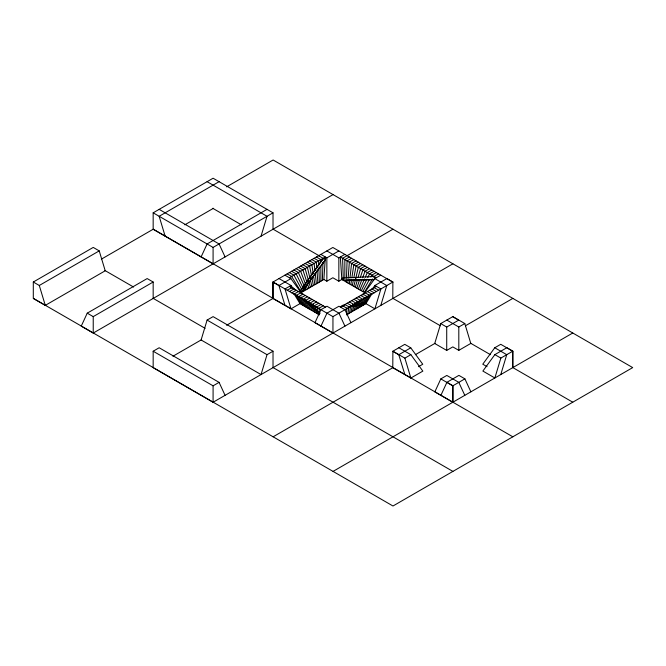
<?xml version="1.0" encoding="UTF-8"?>
<svg xmlns="http://www.w3.org/2000/svg" width="666" height="666" viewBox="0 0 666 666"><rect width="100%" height="100%" fill="white"/><g stroke="black" fill="none" stroke-linecap="round" stroke-linejoin="round"><path stroke-width="1" d="M322.369 280.344L322.977 262.304M346.337 282.076L346.412 280.061M346.478 278.038L347.086 260.881L351.581 258.291M346.495 313.919L346.869 308.083M320.271 266.433L301.956 291.6L300.533 292.416L302.322 291.575L324.916 260.539L325.091 257.875L322.594 259.141L299.925 291.525L322.96 259.107L325.091 257.875M301.39 292.457L323.867 279.479L325.366 256.993L289.402 277.755M347.835 282.942L348.052 279.978M348.193 277.997L349.334 262.179L353.829 259.59M349.334 283.808L349.783 279.745M350.008 277.705L351.581 263.478L356.077 260.881M347.935 314.027L348.809 306.959M350.832 284.673L351.581 279.695M351.881 277.705L353.829 264.777L358.325 262.179M349.434 313.162L350.815 305.444M352.331 285.539L353.455 279.695M353.829 277.755L356.077 266.075L360.572 263.478M350.932 312.296L352.772 304.312M353.829 286.405L358.325 267.374L362.82 264.777M352.431 311.43L354.57 303.771M355.328 287.271L357.534 279.437M358.083 277.481L360.572 268.673L365.068 266.075M273.018 351.223L213.087 316.625L207.101 320.08L201.107 339.976L261.039 374.575L267.024 354.678L273.018 351.223L273.018 367.657M261.039 236.172L267.024 216.284L207.101 181.676M380.794 305.436L386.788 285.539L374.808 278.621L362.82 295.055M440.726 323.601L434.732 343.49L446.72 350.416L452.813 346.894L458.807 350.358L470.787 343.44L464.801 323.543L452.813 316.625L440.726 323.601L446.72 327.056L458.707 320.138L452.713 316.675M512.837 351.165L500.857 358.083L494.863 377.98L482.875 371.062L494.863 354.628L506.843 347.702L512.837 351.165L512.837 367.599L572.768 402.197M500.757 374.575L506.751 354.678L494.763 347.76L482.775 364.194L487.054 366.666M353.929 310.564L356.818 301.673M356.826 288.137L359.665 279.529M360.298 277.614L362.82 269.963L367.316 267.374M355.428 309.698L358.574 301.14M358.325 288.994L361.871 279.662M362.579 277.797L365.068 271.262L369.563 268.673M356.926 308.833L360.672 299.642M359.823 289.86L364.552 278.937M365.343 277.114L367.316 272.56L371.811 269.963M358.425 307.975L362.212 299.459M153.163 298.46L153.163 282.018L147.169 278.563L87.238 313.162L81.244 326.14L93.232 333.058L333.05 194.597M201.107 256.934L207.101 243.964L267.024 209.357M320.962 326.14L326.956 313.162L338.944 306.243L344.938 309.698L350.932 322.677M464.801 395.338L458.807 382.359L446.819 375.441L440.825 378.904L434.831 391.874L452.813 402.256L452.813 385.822L464.893 378.846L470.887 391.824M440.925 395.279L446.919 382.309L458.899 375.383L464.893 378.846M359.923 307.109L364.327 297.943M361.322 290.726L366.958 279.187M367.823 277.414L369.563 273.859L374.059 271.262M361.422 306.243L366.45 296.462M362.82 291.591L369.439 279.479M370.862 276.889L371.811 275.158L376.307 272.56M362.92 305.378L368.598 294.996M364.419 304.512L370.055 294.747M349.117 306.943L363.852 304.537L365.875 302.722L353.513 304.387M346.437 314.893L365.909 303.646L371.678 294.131M372.519 278.979L364.319 292.457L341.841 279.479L340.343 256.993L376.307 277.755M310.639 278.488L310.206 278.613M343.739 280.228L373.817 279.603L375.424 277.789L374.184 279.628L344.106 280.253L342.316 279.404L342.232 278.113L373.285 276.556L375.424 277.789M321.495 264.752L324.916 260.539M371.903 289.593L374.9 285.481L386.888 278.563L392.882 282.018L392.782 298.51M292.882 287.895L292.516 288.353L290.384 287.121L290.751 286.663L292.882 287.895L295.954 290.676M33.3 282.018L93.232 247.419L99.226 250.882L105.22 270.779L45.288 305.378L33.3 298.46L33.3 282.018L39.294 285.481L45.288 305.378M153.163 212.82L213.087 247.419L213.087 263.853L153.163 229.254L153.163 212.82L213.087 178.222L273.018 212.82L273.018 229.254M39.294 285.481L99.226 250.882M219.081 181.676L159.157 216.284L165.143 236.172M101.382 259.149L153.255 229.196L273.118 298.401L226.606 325.258M226.606 186.855L273.118 159.998L632.7 367.599L392.982 506.002L33.4 298.401M184.823 224.817L213.445 208.291M87.238 313.162L93.232 316.625L153.163 282.018M213.087 247.419L273.018 212.82M452.913 263.803L213.087 402.256L153.163 367.657L153.163 351.223L159.157 347.76L219.081 382.359L225.075 395.338M319.464 314.893L299.991 303.646L291 308.833L272.927 298.51L272.927 282.076L332.85 247.477L392.782 282.076M272.927 282.076L278.912 285.539L290.9 278.621L302.289 294.23M320.87 254.395L326.856 257.859L338.844 250.94M293.997 289.593L291 285.481L285.006 288.944L291 308.833M326.856 250.94L338.844 257.859L344.838 254.395M172.935 356.235L201.557 339.71M287.254 290.234L291.75 287.645M392.982 229.196L342.59 258.291L343.34 280.344M289.502 291.533L293.997 288.944M349.334 256.993L344.838 259.59L344.838 278.122M291.75 292.832L296.245 290.234M293.997 294.131L298.493 291.533M296.245 295.429L300.741 292.832M298.493 296.728L302.988 294.131M285.006 305.378L278.912 285.539M323.867 279.479L326.856 281.21L332.85 277.755L338.844 281.21L342.274 279.237M300.741 298.027L305.236 295.429M302.988 299.317L307.484 296.728M305.236 300.616L309.732 298.027M307.484 301.914L311.979 299.317M309.732 303.213L314.219 300.616M311.979 304.512L316.467 301.914M314.219 305.811L318.714 303.213M316.467 307.109L320.962 304.512M318.714 308.4L323.21 305.811M374.059 276.457L378.546 273.859M374.808 278.621L380.794 275.158M344.905 305.036L342.848 305.319L340.709 306.551L341.075 307.001M340.443 307.109L376.398 286.347M341.791 306.593L343.215 305.769L342.848 305.319M153.163 351.223L213.087 385.822L219.081 382.359M273.018 298.46L273.018 282.018L332.95 316.625L392.882 282.018M410.764 347.819L404.77 344.355L392.782 351.282L398.776 354.737L410.764 347.819L422.752 364.252L418.539 366.683M404.87 358.142L410.864 354.678L422.843 371.12L410.864 378.038L392.782 367.715L392.882 351.223L404.87 358.142L410.864 378.038M446.819 320.08L458.807 326.998L464.801 323.543M273.118 436.804L392.982 367.599L274.017 298.917M415.343 354.687L435.023 343.331M465.434 325.774L512.837 298.401M404.87 374.575L398.776 354.737M494.763 347.76L500.757 344.305L512.745 351.223L512.745 367.657M333.05 471.403L572.768 333M355.411 278.746L355.935 278.771M373.285 276.556L375.05 277.764M342.316 279.404L344.106 280.253M494.863 354.628L500.857 358.083M374.9 285.481L380.894 288.944L374.9 308.833L365.909 303.646M273.118 229.196L319.63 256.052M392.982 298.401L440.384 325.774M470.795 343.331L490.476 354.687M318.623 255.694L323.118 258.291M374.15 287.645L378.646 290.234M371.903 288.944L376.398 291.533M316.375 256.993L320.87 259.59L320.87 261.646M369.655 290.234L374.15 292.832M314.127 258.291L318.623 260.881L318.764 264.918M367.407 291.533L371.903 294.131M311.879 259.59L316.375 262.179L316.8 268.115M309.632 260.881L314.127 263.478L314.91 270.596M365.159 292.832L369.655 295.429M307.384 262.179L311.879 264.777L313.228 273.726M362.92 294.131L367.407 296.728M212.729 208.291L241.358 224.817M360.672 295.429L365.159 298.027M305.136 263.478L309.632 266.075L311.505 275.807M358.425 296.728L362.92 299.317M302.888 264.777L307.384 267.374L309.981 278.388M356.177 298.027L360.672 300.616M300.641 266.075L305.136 268.673L310.381 287.271M298.393 267.374L302.888 269.963L308.882 288.137M353.929 299.317L358.425 301.914M296.145 268.673L300.641 271.262L307.384 288.994M351.681 300.616L356.177 303.213M349.434 301.914L353.929 304.512M293.897 269.963L298.393 272.56L305.885 289.86M347.186 303.213L351.681 305.811M291.65 271.262L296.145 273.859L304.387 290.726M344.938 304.512L349.434 307.109M289.402 272.56L293.897 275.158L302.888 291.591M342.69 305.811L347.186 308.4M287.154 273.859L291.65 276.457L300.874 291.616M284.906 275.158L290.9 278.621M159.157 209.357L219.081 243.964L225.075 256.934M279.012 278.563L291 285.481M398.876 347.76L410.864 354.678M289.502 286.347L325.458 307.109M446.919 382.309L452.913 385.764L452.913 402.197M440.825 378.904L452.813 385.822M393.872 368.115L512.837 436.804M207.101 320.08L267.024 354.678M104.953 270.513L133.583 287.038M153.255 298.401L205.136 328.355M273.118 367.599L452.913 471.403M300.874 297.386L319.38 313.828M305.561 300.15L320.138 313.328M364.91 303.263L365.276 303.713M300.291 291.5L300.899 292.391M293.698 293.265L299.991 303.646M295.846 294.747L301.49 304.512M297.785 295.862L302.988 305.378M299.45 296.462L304.487 306.243M301.132 297.028L305.985 307.109M344.938 326.14L338.944 313.162L326.956 306.243L320.962 309.698L314.968 322.677L332.95 333.058L332.95 316.625M303.688 299.459L307.484 307.975M305.236 299.642L308.982 308.833M307.334 301.14L310.481 309.698M309.082 301.673L311.979 310.564M311.33 303.771L313.478 311.43M310.456 280.394L311.879 286.405M313.128 304.312L314.968 312.296M311.879 277.755L313.378 285.539M315.259 306.41L316.467 313.162M313.528 275.716L314.876 284.673M317.091 306.959L317.965 314.027M315.251 273.643L316.375 283.808M317.016 271.079L317.873 282.942M319.031 308.083L319.339 312.945M318.872 267.948L319.372 282.076M458.807 326.998L458.807 350.358M446.72 327.056L446.72 350.416M338.844 257.859L338.844 281.21M326.856 257.859L326.856 281.21M320.87 265.767L320.87 281.21M213.087 385.822L213.087 402.256M93.232 316.625L93.232 333.058"/></g></svg>
